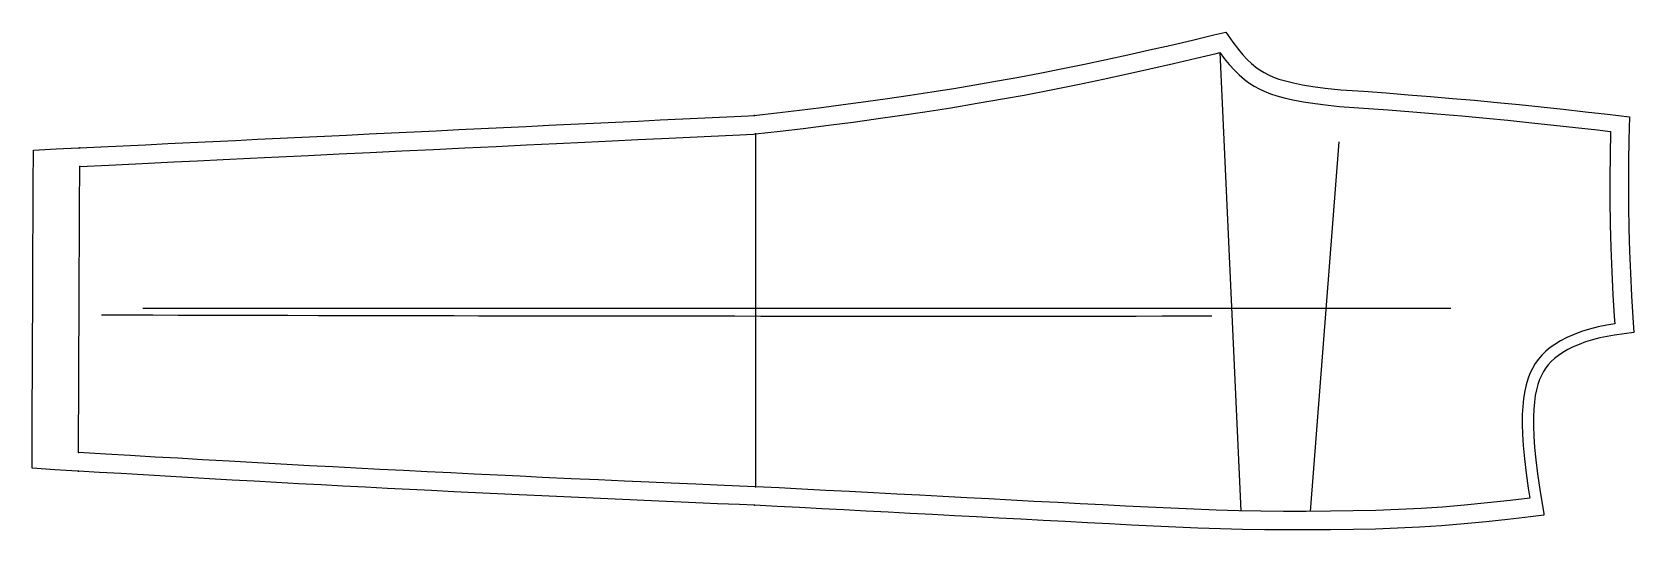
# Model space of a CAD drawing. Extents: x -3417 to -2322, y -854 to -513.
import ezdxf

# ---------------------------------------------------------------- set-up
doc = ezdxf.new("R2010")
doc.units = 0
for name, color, linetype in [('1', 1, 'Continuous'), ('14', 3, 'Continuous'), ('4', 2, 'Continuous'), ('7', 7, 'Continuous'), ('8', 6, 'Continuous')]:
    doc.layers.add(name, color=color, linetype=linetype)

msp = doc.modelspace()

# ---------------------------------------------------------------- linework, layer by layer
at = {"layer": '1'}
msp.add_lwpolyline([(-2922.940369, -836.881714), (-2922.871399, -836.884613), (-2933.166776, -836.458304), (-2948.222254, -835.828632), (-2963.186208, -835.194472), (-2978.189656, -834.548019), (-2993.298149, -833.888046), (-3008.300965, -833.226006), (-3023.322227, -832.555933), (-3038.324372, -831.87851), (-3053.333273, -831.192543), (-3068.33468, -830.498762), (-3083.852917, -829.772071), (-3098.603455, -829.072338), (-3113.664395, -828.348407), (-3128.663927, -827.61743), (-3143.841533, -826.866815), (-3158.840018, -826.113417), (-3174.015274, -825.338776), (-3189.012516, -824.560732), (-3204.389569, -823.750829), (-3219.385559, -822.950074), (-3234.737098, -822.120025), (-3249.732055, -821.299901), (-3265.122214, -820.448885), (-3280.116175, -819.611046), (-3295.588381, -818.738054), (-3310.581456, -817.884422), (-3326.011393, -816.997961), (-3341.003599, -816.128482), (-3355.995297, -815.24967), (-3370.975321, -814.361848), (-3385.262451, -813.509979), (-3386.000994, -813.465925), (-3401.388672, -812.547578), (-3417.0047, -811.615677), (-3416.937672, -795.742253), (-3416.873502, -780.552572), (-3416.808734, -765.225547), (-3416.744544, -750.035869), (-3416.680357, -734.846198), (-3416.616464, -719.724023), (-3416.5523, -704.534344), (-3416.487416, -689.169976), (-3416.423288, -673.980306), (-3416.359167, -658.790627), (-3416.295376, -643.679505), (-3416.231255, -628.489832), (-3416.167472, -613.378435), (-3416.103571, -598.237235), (-3416.085205, -593.885307), (-3400.587488, -593.140752), (-3385.279653, -592.405324), (-3384.328308, -592.359619), (-3370.05594, -591.673946), (-3354.605069, -590.931655), (-3339.463189, -590.204202), (-3324.246463, -589.473152), (-3308.79569, -588.73086), (-3293.381933, -587.990348), (-3277.931102, -587.248056), (-3262.890085, -586.525452), (-3247.439234, -585.783154), (-3232.406696, -585.060953), (-3216.955824, -584.318654), (-3201.938344, -583.597178), (-3186.487485, -582.85488), (-3171.083537, -582.114835), (-3155.632763, -581.37254), (-3140.571652, -580.648966), (-3125.120839, -579.906673), (-3109.979004, -579.179225), (-3094.528115, -578.436931), (-3079.071667, -577.69437), (-3063.620837, -576.952077), (-3048.49845, -576.225563), (-3033.047564, -575.483265), (-3018.015034, -574.761062), (-3002.564252, -574.018761), (-2987.475209, -573.293839), (-2972.024423, -572.55154), (-2956.974371, -571.828498), (-2941.884338, -571.103541), (-2926.999492, -570.388445), (-2922.952881, -570.194016), (-2923.362122, -570.214767), (-2907.70261, -568.442739), (-2892.298722, -566.624242), (-2877.152105, -564.738388), (-2862.303953, -562.800173), (-2846.792013, -560.694152), (-2832.058019, -558.615542), (-2816.569599, -556.343297), (-2801.602455, -554.058151), (-2786.640962, -551.680565), (-2772.188164, -549.286091), (-2756.763583, -546.614054), (-2742.126664, -543.958833), (-2726.747258, -541.038039), (-2712.022271, -538.122547), (-2697.182369, -535.076451), (-2682.367444, -531.938658), (-2667.564832, -528.716541), (-2652.783764, -525.415298), (-2638.016712, -522.033955), (-2623.364848, -518.593753), (-2608.829382, -515.103153), (-2600.72113, -513.131218), (-2595.758592, -520.153144), (-2592.016148, -525.035195), (-2588.91133, -528.731662), (-2585.975333, -531.847588), (-2582.983642, -534.686119), (-2580.084559, -537.115603), (-2577.27179, -539.167213), (-2574.531349, -540.867644), (-2571.532144, -542.42335), (-2568.109021, -543.904842), (-2564.291238, -545.278355), (-2559.824073, -546.605812), (-2554.464654, -547.913878), (-2548.182117, -549.18382), (-2541.169715, -550.341974), (-2532.662764, -551.473007), (-2521.921692, -552.608414), (-2506.429485, -553.704429), (-2491.052676, -554.832689), (-2475.914994, -555.99763), (-2460.781889, -557.221253), (-2445.746468, -558.497373), (-2430.624383, -559.85012), (-2415.204751, -561.308148), (-2400.096127, -562.804499), (-2385.09204, -564.345779), (-2369.99504, -565.954065), (-2354.794568, -567.63422), (-2339.709072, -569.347352), (-2324.693146, -571.077499), (-2324.972486, -586.770425), (-2325.212, -601.981456), (-2325.336338, -617.163807), (-2325.284095, -632.376833), (-2325.035212, -647.734662), (-2324.589339, -662.941397), (-2323.951001, -678.211159), (-2323.144041, -693.507445), (-2322.229563, -708.543189), (-2321.552887, -718.643951), (-2334.797968, -720.570765), (-2339.946052, -721.358111), (-2344.900252, -722.403874), (-2349.957234, -723.712133), (-2354.63101, -725.16719), (-2359.08441, -726.805292), (-2363.167489, -728.56432), (-2366.841148, -730.404914), (-2370.181947, -732.345154), (-2373.170687, -734.357951), (-2375.849439, -736.456214), (-2378.148975, -738.559643), (-2380.15095, -740.710276), (-2381.922637, -742.978272), (-2383.448963, -745.346411), (-2384.860067, -748.027104), (-2386.104291, -750.93886), (-2387.216314, -754.184844), (-2388.202333, -757.868086), (-2389.008152, -761.863993), (-2389.649484, -766.339468), (-2390.093877, -771.215451), (-2390.334184, -776.682325), (-2390.345366, -782.716496), (-2390.098949, -789.657896), (-2389.571975, -797.381732), (-2388.75051, -805.713714), (-2387.540038, -815.313632), (-2385.691519, -827.700261), (-2383.289498, -842.486834), (-2383.092804, -843.670425), (-2392.404681, -844.794947), (-2407.693808, -846.575556), (-2422.718966, -848.196005), (-2437.761691, -849.638048), (-2453.111744, -850.877911), (-2468.192093, -851.857243), (-2483.23064, -852.601249), (-2498.333169, -853.135363), (-2513.365317, -853.483356), (-2528.963153, -853.695948), (-2543.905354, -853.795887), (-2559.019425, -853.795854), (-2574.130845, -853.683135), (-2589.240383, -853.431692), (-2604.343825, -853.022779), (-2619.684998, -852.471867), (-2634.783071, -851.832665), (-2650.09183, -851.123258), (-2665.185787, -850.393519), (-2680.278599, -849.639961), (-2695.348393, -848.865582), (-2710.439392, -848.075775), (-2725.518118, -847.280452), (-2740.851718, -846.469908), (-2755.942286, -845.67321), (-2771.075407, -844.87508), (-2786.165989, -844.079315), (-2801.336559, -843.279554), (-2816.427156, -842.484453), (-2831.556654, -841.687688), (-2846.647291, -840.893253), (-2861.917566, -840.089647), (-2877.008315, -839.295801), (-2892.115142, -838.501471), (-2907.531884, -837.691231)], close=True, dxfattribs=at)
at = {"layer": '14'}
msp.add_lwpolyline([(-2922.345886, -824.195404), (-2922.345886, -824.195404), (-2933.227339, -823.747068), (-2948.564534, -823.103914), (-2963.012221, -822.489177), (-2980.038055, -821.754917), (-2995.317969, -821.087341), (-3011.910085, -820.353365), (-3029.664302, -819.557473), (-3048.430526, -818.704151), (-3068.058565, -817.797886), (-3083.254898, -817.086141), (-3098.788203, -816.349032), (-3114.595218, -815.588448), (-3130.612572, -814.806284), (-3146.776892, -814.004434), (-3163.024919, -813.184787), (-3179.070704, -812.360908), (-3195.284301, -811.514215), (-3211.362574, -810.661672), (-3227.224132, -809.808978), (-3242.787598, -808.96183), (-3262.934444, -807.850784), (-3282.213705, -806.773243), (-3300.43243, -805.742717), (-3317.397688, -804.772718), (-3332.916538, -803.876754), (-3349.987188, -802.881493), (-3366.560285, -801.904895), (-3385.20874, -800.790634), (-3385.20874, -800.790634), (-3385.132446, -782.729161), (-3385.064736, -766.699898), (-3384.982835, -747.310986), (-3384.910275, -730.133478), (-3384.834082, -712.095892), (-3384.756678, -693.771615), (-3384.680484, -675.734037), (-3384.607924, -658.55652), (-3384.541419, -642.812454), (-3384.470493, -626.021673), (-3384.409526, -611.588619), (-3384.382019, -605.076866), (-3384.382019, -605.076866), (-3364.528784, -604.123068), (-3341.742688, -603.028369), (-3320.137487, -601.990403), (-3303.900984, -601.210362), (-3286.395454, -600.369353), (-3267.790101, -599.475507), (-3248.254128, -598.536951), (-3227.95674, -597.561815), (-3207.067139, -596.558228), (-3185.754512, -595.534318), (-3164.188098, -594.498215), (-3142.537084, -593.458048), (-3120.970672, -592.421945), (-3099.658067, -591.398035), (-3078.768473, -590.394448), (-3058.471093, -589.419313), (-3038.93513, -588.480758), (-3020.32979, -587.586912), (-3002.824274, -586.745904), (-2986.587788, -585.965864), (-2971.789535, -585.25492), (-2952.658974, -584.335842), (-2937.716194, -583.617954), (-2923.668839, -582.943085), (-2922.343445, -582.87941), (-2922.343445, -582.87941), (-2905.47181, -580.988576), (-2889.644327, -579.095389), (-2872.394056, -576.926568), (-2855.466633, -574.696663), (-2840.083214, -572.582689), (-2823.726792, -570.240952), (-2806.573709, -567.675862), (-2788.800299, -564.89183), (-2770.582948, -561.893274), (-2752.097989, -558.684603), (-2738.627262, -556.22907), (-2720.117026, -552.683526), (-2701.950883, -549.031239), (-2684.43629, -545.367965), (-2667.880741, -541.789469), (-2652.591742, -538.391516), (-2636.349649, -534.687106), (-2620.97405, -531.088912), (-2607.28764, -527.799672), (-2604.646606, -527.150993), (-2601.692733, -531.225211), (-2598.382518, -535.266513), (-2594.81606, -539.158734), (-2591.488247, -542.403154), (-2587.780272, -545.599886), (-2584.25424, -548.239029), (-2581.176885, -550.223836), (-2577.816342, -552.071373), (-2574.320051, -553.705362), (-2570.097546, -555.368468), (-2565.752347, -556.799892), (-2560.67904, -558.192856), (-2554.894318, -559.506846), (-2547.618115, -560.873302), (-2539.643504, -562.109132), (-2530.732208, -563.230028), (-2522.823486, -564.003334), (-2506.476713, -565.151337), (-2489.534654, -566.409191), (-2472.762675, -567.716895), (-2456.383974, -569.058966), (-2439.23375, -570.544263), (-2422.675783, -572.07128), (-2407.749759, -573.52383), (-2391.427014, -575.182156), (-2376.37037, -576.768987), (-2361.57054, -578.378225), (-2346.555428, -580.0612), (-2337.573547, -581.097565), (-2337.882283, -597.397577), (-2338.01726, -612.764611), (-2338.005432, -628.125717), (-2337.802771, -644.716924), (-2337.372178, -660.873901), (-2336.714276, -677.169388), (-2335.911479, -692.857165), (-2335.003162, -707.849508), (-2334.646454, -712.861862), (-2340.13429, -713.6548), (-2346.118687, -714.862908), (-2351.929393, -716.350879), (-2357.504511, -718.096376), (-2362.488416, -719.961471), (-2367.528712, -722.200117), (-2371.681086, -724.373541), (-2375.712128, -726.846146), (-2378.800582, -729.05179), (-2381.727341, -731.469732), (-2384.455066, -734.109238), (-2386.946391, -736.979547), (-2389.072144, -739.946774), (-2391.010843, -743.284922), (-2392.670973, -746.84131), (-2394.069753, -750.593251), (-2395.224408, -754.518056), (-2396.152158, -758.593036), (-2397.018997, -763.86338), (-2397.591845, -769.28861), (-2397.904338, -774.824414), (-2397.983021, -781.550941), (-2397.793354, -788.296311), (-2397.310455, -796.087578), (-2396.491015, -805.037908), (-2395.324046, -814.92024), (-2393.851603, -825.20697), (-2392.71637, -832.032242), (-2406.117458, -833.64091), (-2421.68915, -835.333631), (-2437.334878, -836.84924), (-2452.512081, -838.111567), (-2467.088503, -839.0852), (-2482.548072, -839.864012), (-2498.021298, -840.418023), (-2513.503669, -840.783282), (-2528.990672, -840.995835), (-2545.676384, -841.095251), (-2561.159911, -841.086732), (-2576.639827, -840.955136), (-2591.674266, -840.678761), (-2607.147743, -840.226403), (-2622.618235, -839.640145), (-2638.310341, -838.956263), (-2653.775375, -838.234536), (-2669.238247, -837.479252), (-2684.699441, -836.697717), (-2700.159444, -835.897234), (-2715.618741, -835.085108), (-2731.97695, -834.221104), (-2747.39871, -833.406748), (-2762.702125, -832.599103), (-2777.80204, -831.802612), (-2794.237499, -830.936107), (-2810.199839, -830.094949), (-2825.572277, -829.28523), (-2841.661255, -828.438124), (-2858.054981, -827.575334), (-2874.223694, -826.724737), (-2890.496646, -825.869013), (-2906.121747, -825.047716)], close=True, dxfattribs=at)
at = {"layer": '4'}
for p in [(-2922.952881, -570.194016), (-2922.343445, -582.87941), (-3384.328308, -592.359619), (-3384.382019, -605.076866), (-3385.20874, -800.790634), (-3385.262451, -813.509979), (-2922.345886, -824.195404), (-2922.871399, -836.884613)]:
    msp.add_point(p, dxfattribs=at)
at = {"layer": '7'}
msp.add_line((-3341.298828, -702.162857), (-2446.712189, -702.162857), dxfattribs=at)
at = {"layer": '8'}
for points in [[(-2604.646606, -527.150993), (-2590.401611, -840.676575)], [(-2922.343445, -582.87941), (-2922.343445, -600.093096), (-2922.343445, -616.179643), (-2922.343445, -633.698255), (-2922.343445, -650.943401), (-2922.343445, -666.778523), (-2922.343445, -683.277136), (-2922.343445, -700.14651), (-2922.343445, -715.962012), (-2922.343445, -732.710044), (-2922.343445, -748.951554), (-2922.343445, -764.382647), (-2922.343445, -780.955826), (-2922.343445, -797.420267), (-2922.343445, -811.92437), (-2922.343445, -824.195404)], [(-2523.27774, -588.179626), (-2542.940063, -841.068115)], [(-3369.555664, -706.611252), (-3351.573189, -706.66167), (-3334.42039, -706.707716), (-3317.106214, -706.752688), (-3296.874021, -706.803531), (-3279.937519, -706.844761), (-3261.609333, -706.888059), (-3241.996478, -706.932896), (-3221.205953, -706.97874), (-3199.344805, -707.025065), (-3176.520034, -707.071339), (-3160.821022, -707.1019), (-3144.773003, -707.132046), (-3128.407687, -707.161621), (-3111.756781, -707.190468), (-3094.851995, -707.21843), (-3077.725035, -707.24535), (-3060.407611, -707.271072), (-3042.931431, -707.295439), (-3025.328204, -707.318294), (-3007.629636, -707.339479), (-2989.867437, -707.358839), (-2972.073316, -707.376215), (-2954.160895, -707.391591), (-2936.406044, -707.404822), (-2918.72776, -707.416122), (-2901.16433, -707.425598), (-2883.754038, -707.433355), (-2866.53517, -707.439497), (-2849.546011, -707.444131), (-2832.824846, -707.447361), (-2816.40996, -707.449293), (-2800.339638, -707.450032), (-2784.652166, -707.449683), (-2769.385828, -707.448352), (-2754.57891, -707.446144), (-2733.313635, -707.441418), (-2713.297471, -707.43531), (-2694.659568, -707.428177), (-2677.529139, -707.420374), (-2662.035396, -707.412256), (-2644.146358, -707.401557), (-2629.702977, -707.391772), (-2615.168501, -707.380652), (-2610.109558, -707.376328)]]:
    msp.add_lwpolyline(points, dxfattribs=at)

doc.saveas('drawing.dxf')
